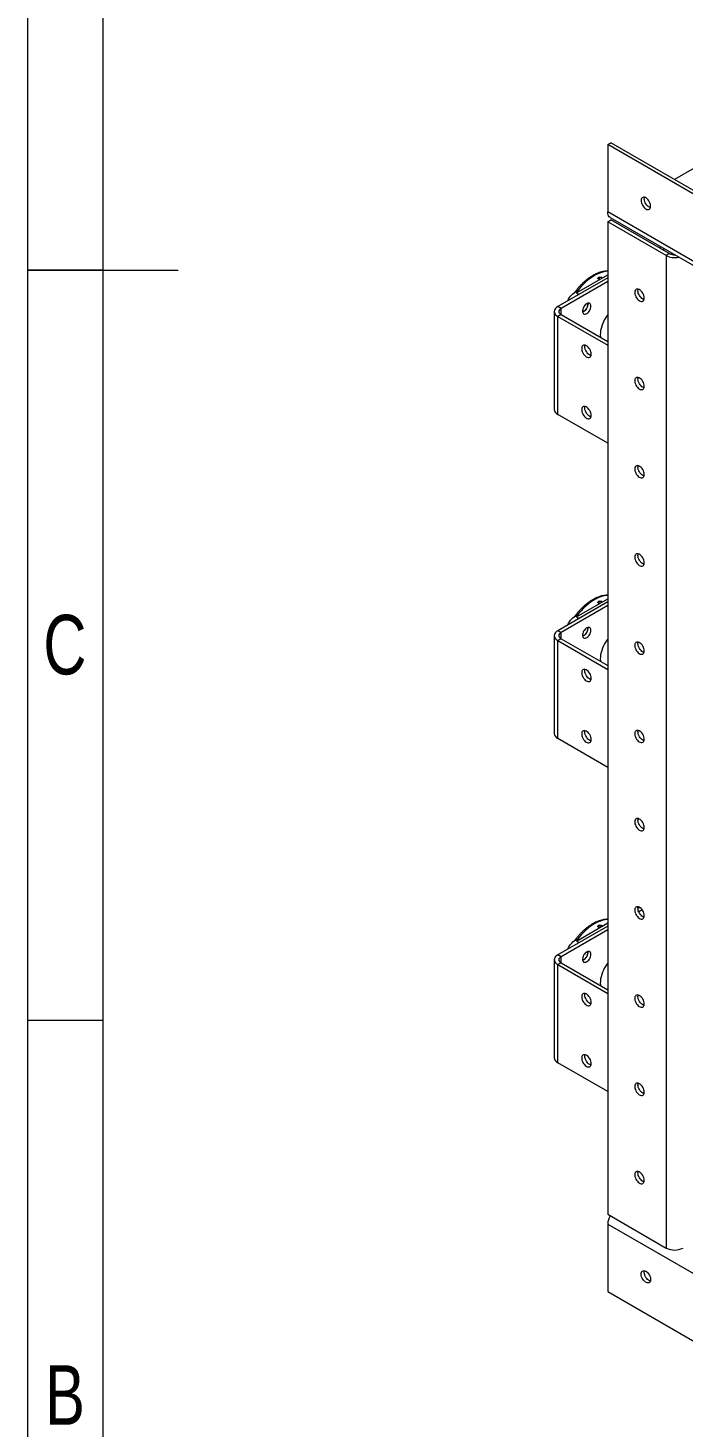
# Model space of a CAD drawing. Header units: millimetres. Extents: x 953 to 17674, y 376 to 6295.
# Drawn here: x 953 to 1826, y 1883 to 3747 of the extents above; entities that cross this region are included whole.
import ezdxf

# ---------------------------------------------------------------- set-up
doc = ezdxf.new("R2010")
doc.units = ezdxf.units.MM
doc.styles.add('SLDTEXTSTYLE0', font='TXT', dxfattribs={"width": 0.75})

msp = doc.modelspace()

# ---------------------------------------------------------------- linework, layer by layer
at = {"linetype": 'Continuous', "lineweight": 20}
for p, q in [((952.90534, 554.87005), (952.90534, 6294.86983)), ((1052.90534, 654.87005), (1052.90534, 6194.86983)), ((1725.58751, 3592.12037), (1729.83014, 3594.56959)), ((3049.29137, 2827.9624), (1725.58751, 3592.12037)), ((1725.58751, 3592.12037), (1725.58751, 3502.30087)), ((3053.534, 2830.41162), (1729.83014, 3594.56959)), ((1883.97943, 3585.57318), (1814.69678, 3545.57716)), ((3049.29137, 2738.1429), (1725.58751, 3502.30087)), ((1725.58751, 3489.23629), (1729.83014, 3491.68551)), ((1725.58751, 3489.23629), (1725.58751, 2166.4402)), ((1803.36925, 3444.33385), (1725.58751, 3489.23629)), ((1728.9019, 3494.97537), (3052.60576, 2730.8174)), ((1807.61188, 3446.78306), (1729.83014, 3491.68551)), ((1796.93891, 3455.69845), (1794.55359, 3454.32143)), ((1801.18155, 3453.24923), (1798.79623, 3451.87221)), ((1807.61188, 3446.78306), (1803.36925, 3444.33385)), ((1803.36925, 3444.33385), (1803.36925, 2121.53776)), ((1810.44033, 3447.90421), (1810.44033, 3445.63748)), ((952.90534, 3424.86994), (1152.90533, 3424.86994)), ((1052.90534, 3424.86994), (952.90534, 3424.86994)), ((1725.58752, 3414.50817), (1659.1195, 3376.137)), ((1683.79753, 3394.54589), (1725.58752, 3418.67074)), ((1725.58753, 3409.60973), (1663.36214, 3373.68778)), ((1681.82469, 3395.54156), (1681.31244, 3395.0389)), ((1683.79753, 3394.54589), (1687.4028, 3392.46461)), ((1663.36214, 3373.68778), (1659.1195, 3376.137)), ((1654.43319, 3369.60572), (1654.43319, 3238.95923)), ((1663.3621, 3365.52367), (1659.11947, 3363.07446)), ((1659.11947, 3363.07446), (1725.58751, 3324.70328)), ((1659.11947, 3232.42796), (1659.11947, 3363.07446)), ((1663.3621, 3365.52367), (1725.5875, 3329.60172)), ((1663.36214, 3365.52374), (1663.36214, 3373.68778)), ((1725.58751, 3324.70328), (1725.58751, 3194.05678)), ((1725.58751, 3194.05678), (1659.11947, 3232.42796)), ((1683.79753, 2962.59578), (1725.58752, 2986.72063)), ((1725.58752, 2982.55816), (1659.1195, 2944.18699)), ((1725.58753, 2977.65972), (1663.36214, 2941.73776)), ((1681.82469, 2963.59145), (1681.31244, 2963.08889)), ((1683.79753, 2962.59578), (1687.4028, 2960.5145)), ((1654.43319, 2937.65571), (1654.43319, 2807.00917)), ((1663.3621, 2933.57366), (1659.11947, 2931.12445)), ((1659.11947, 2931.12445), (1725.58751, 2892.75327)), ((1659.11947, 2800.4779), (1659.11947, 2931.12445)), ((1663.36214, 2941.73776), (1659.1195, 2944.18699)), ((1663.3621, 2933.57366), (1725.5875, 2897.65171)), ((1663.36214, 2933.57363), (1663.36214, 2941.73776)), ((1725.58751, 2892.75327), (1725.58751, 2762.10672)), ((1725.58751, 2762.10672), (1659.11947, 2800.4779)), ((1768.37673, 2575.30974), (1765.9029, 2573.88162)), ((1683.79753, 2530.64577), (1725.58752, 2554.77062)), ((1771.55402, 2572.2455), (1766.96754, 2569.59778)), ((1725.58752, 2550.60805), (1659.1195, 2512.23688)), ((1725.58753, 2545.70961), (1663.36214, 2509.78766)), ((1681.82469, 2531.64139), (1681.31244, 2531.13878)), ((1683.79753, 2530.64577), (1687.4028, 2528.56449)), ((1654.43319, 2505.7056), (1654.43319, 2375.05908)), ((1663.3621, 2501.62356), (1659.11947, 2499.17434)), ((1659.11947, 2499.17434), (1725.58751, 2460.80316)), ((1659.11947, 2368.52782), (1659.11947, 2499.17434)), ((1663.36214, 2509.78766), (1659.1195, 2512.23688)), ((1663.3621, 2501.62356), (1725.5875, 2465.7016)), ((1663.36214, 2501.62357), (1663.36214, 2509.78766)), ((1725.58751, 2460.80316), (1725.58751, 2330.15664)), ((1052.90534, 2424.86998), (952.90534, 2424.86998)), ((1725.58751, 2330.15664), (1659.11947, 2368.52782)), ((1725.58751, 2166.4402), (1803.36925, 2121.53776)), ((1725.58751, 2153.37555), (3049.29137, 1389.21757)), ((1725.58751, 2153.37555), (1725.58751, 2063.55606)), ((1725.58751, 2063.55606), (3049.29137, 1299.39809))]:
    msp.add_line(p, q, dxfattribs=at)
at = {"linetype": 'Continuous', "lineweight": 20, "flags": 128}
for points in [[(1776.4992, 3506.38836), (1777.78026, 3505.79931), (1779.00886, 3505.53518), (1780.13473, 3505.60681), (1781.11175, 3506.01141), (1781.89994, 3506.73216), (1782.46702, 3507.7398), (1782.78977, 3508.99293), (1782.85499, 3510.44039), (1782.66, 3512.02267), (1782.21279, 3513.67523), (1781.53166, 3515.33034), (1780.64451, 3516.92022), (1779.58764, 3518.37982), (1778.40433, 3519.6493), (1777.14303, 3520.67676), (1775.85537, 3521.42011), (1774.59406, 3521.84892), (1773.41075, 3521.94566), (1772.35389, 3521.7063), (1771.46673, 3521.1407), (1770.78561, 3520.272), (1770.33839, 3519.13579), (1770.1434, 3517.77863), (1770.20862, 3516.25587), (1770.53138, 3514.63009), (1771.09846, 3512.96772), (1771.88665, 3511.33695), (1772.86367, 3509.8043), (1773.98953, 3508.43278), (1775.21814, 3507.27838), (1776.4992, 3506.38836)], [(1782.5889, 3508.08764), (1781.38565, 3508.50367), (1780.09799, 3509.24702), (1778.83669, 3510.27447), (1777.65338, 3511.54396), (1776.59652, 3513.00355), (1775.70936, 3514.59334), (1775.02823, 3516.24845), (1774.58102, 3517.90101), (1774.38603, 3519.48339), (1774.45125, 3520.93075), (1774.65211, 3521.83608)], [(1728.9019, 3494.97537), (1728.90122, 3494.97576), (1727.74825, 3495.86905), (1726.82064, 3497.08157), (1726.14124, 3498.58339), (1725.72681, 3500.33755), (1725.58751, 3502.30087)], [(1725.58752, 3423.25737), (1725.42665, 3423.24821), (1722.3627, 3422.90545), (1719.21321, 3422.23823), (1715.99669, 3421.25051), (1712.73198, 3419.94821), (1709.43824, 3418.3388), (1706.13481, 3416.43177), (1702.84104, 3414.2383), (1699.57634, 3411.77125), (1696.35978, 3409.04522), (1693.21032, 3406.07613), (1690.14637, 3402.88133), (1687.18597, 3399.4797), (1685.01516, 3396.76721)], [(1717.27113, 3414.66998), (1716.47915, 3414.87403), (1715.54305, 3414.89432), (1714.60535, 3414.72755), (1713.80881, 3414.39926), (1713.27469, 3413.95938), (1713.08429, 3413.4749), (1713.26663, 3413.01948), (1713.4096, 3412.88445)], [(1717.87166, 3414.21647), (1717.79844, 3414.31304), (1717.27113, 3414.66998)], [(1672.51645, 3383.87088), (1672.52087, 3383.88152), (1673.52498, 3386.03233), (1674.72068, 3388.10335), (1676.08118, 3390.04826), (1677.57617, 3391.82366), (1679.17223, 3393.39001), (1680.8337, 3394.71214), (1682.5235, 3395.76064), (1684.20381, 3396.51204), (1685.83712, 3396.94955), (1687.38699, 3397.06341), (1688.05987, 3397.00652)], [(1774.37788, 3387.58152), (1774.24761, 3389.13608), (1773.86213, 3390.77733), (1773.23723, 3392.43814), (1772.39848, 3394.0506), (1771.38022, 3395.54855), (1770.22415, 3396.87083), (1768.9776, 3397.96317), (1767.69159, 3398.78091), (1766.41877, 3399.29044), (1765.21126, 3399.47114), (1764.1185, 3399.31548), (1763.18521, 3398.82976), (1762.44961, 3398.03397), (1761.94181, 3396.96067), (1761.68261, 3395.65382), (1761.68261, 3394.16686), (1761.94181, 3392.56074), (1762.44961, 3390.90115), (1763.18521, 3389.25605), (1764.1185, 3387.69278), (1765.21126, 3386.27544), (1766.41877, 3385.06198), (1767.69159, 3384.10195), (1768.9776, 3383.4349), (1770.22415, 3383.08799), (1771.38022, 3383.0754), (1772.39848, 3383.3978), (1773.23723, 3384.04186), (1773.86213, 3384.98117), (1774.24761, 3386.17736), (1774.37788, 3387.58152)], [(1765.89258, 3397.3784), (1766.02285, 3398.78256), (1766.16683, 3399.35415)], [(1774.10362, 3385.60571), (1773.85169, 3385.66948), (1772.57888, 3386.17901), (1771.29286, 3386.99675), (1770.04631, 3388.08909), (1768.89024, 3389.41127), (1767.87199, 3390.90932), (1767.03324, 3392.52177), (1766.40833, 3394.18259), (1766.02285, 3395.82384), (1765.89258, 3397.3784)], [(1659.1195, 3376.137), (1657.48892, 3375.03486), (1656.17711, 3373.79907), (1655.21627, 3372.45998), (1654.63017, 3371.05064), (1654.43319, 3369.60572), (1654.63019, 3368.16081), (1655.21629, 3366.75146), (1656.17707, 3365.41239), (1657.48892, 3364.17658), (1659.11947, 3363.07446)], [(1703.31364, 3376.74603), (1703.18138, 3378.07399), (1702.79081, 3379.18713), (1702.16017, 3380.03338), (1701.31896, 3380.57323), (1700.30651, 3380.78148), (1699.17018, 3380.64831), (1697.96306, 3380.18), (1696.74164, 3379.39838), (1695.56296, 3378.34008), (1694.48223, 3377.05457), (1693.54995, 3375.60187), (1692.80968, 3374.05006), (1692.29608, 3372.47151), (1692.03312, 3370.94022), (1692.03312, 3369.52773), (1692.29608, 3368.29994), (1692.80968, 3367.31447), (1693.54995, 3366.61736), (1694.48223, 3366.24106), (1695.56296, 3366.20333), (1696.74164, 3366.5058), (1697.96306, 3367.1345), (1699.17018, 3368.05991), (1700.30651, 3369.2387), (1701.31896, 3370.61581), (1702.16017, 3372.127), (1702.79081, 3373.70138), (1703.18138, 3375.26546), (1703.31364, 3376.74603)], [(1698.92648, 3380.57901), (1699.03788, 3379.88242), (1699.03788, 3378.46993), (1698.77488, 3376.93852), (1698.26128, 3375.36006), (1697.52101, 3373.80825), (1696.58872, 3372.35555), (1695.50799, 3371.07004), (1694.32936, 3370.01166), (1693.1079, 3369.23012), (1692.14451, 3368.83107)], [(1699.071, 3379.19525), (1698.93875, 3380.52321), (1698.92648, 3380.57901)], [(1663.36214, 3373.68778), (1662.1185, 3372.81297), (1661.1944, 3371.81491), (1660.62532, 3370.73195), (1660.4332, 3369.60573), (1660.62533, 3368.47949), (1661.19438, 3367.39653), (1662.11849, 3366.39848), (1663.3621, 3365.52367)], [(1725.58753, 3365.00801), (1724.99663, 3364.22059), (1723.16809, 3361.55987), (1721.50055, 3358.77318), (1720.01353, 3355.8932), (1718.72455, 3352.9537), (1717.64863, 3349.98914), (1716.79848, 3347.03432), (1716.18398, 3344.12393), (1715.81237, 3341.29195), (1715.68804, 3338.57167), (1715.81237, 3335.99495), (1715.90657, 3335.1904)], [(1703.6672, 3312.8614), (1703.53693, 3314.41587), (1703.15145, 3316.05722), (1702.52655, 3317.71803), (1701.6878, 3319.33049), (1700.66955, 3320.82844), (1699.51348, 3322.15072), (1698.26692, 3323.24305), (1696.98091, 3324.06079), (1695.7081, 3324.57033), (1694.50059, 3324.75102), (1693.40782, 3324.59536), (1692.47453, 3324.10964), (1691.73893, 3323.31386), (1691.23114, 3322.24055), (1690.97193, 3320.9337), (1690.97193, 3319.44675), (1691.23114, 3317.84063), (1691.73893, 3316.18103), (1692.47453, 3314.53594), (1693.40782, 3312.97267), (1694.50059, 3311.55533), (1695.7081, 3310.34186), (1696.98091, 3309.38184), (1698.26692, 3308.71478), (1699.51348, 3308.36787), (1700.66955, 3308.35529), (1701.6878, 3308.67768), (1702.52655, 3309.32174), (1703.15145, 3310.26106), (1703.53693, 3311.45724), (1703.6672, 3312.8614)], [(1695.18191, 3322.65829), (1695.31218, 3324.06235), (1695.45615, 3324.63404)], [(1703.39295, 3310.8856), (1703.14101, 3310.94937), (1701.8682, 3311.4589), (1700.58219, 3312.27664), (1699.33563, 3313.36897), (1698.17956, 3314.69116), (1697.16131, 3316.1892), (1696.32256, 3317.80166), (1695.69766, 3319.46247), (1695.31218, 3321.10373), (1695.18191, 3322.65829)], [(1774.37788, 3269.9996), (1774.24761, 3271.55417), (1773.86213, 3273.19542), (1773.23723, 3274.85633), (1772.39848, 3276.46869), (1771.38022, 3277.96673), (1770.22415, 3279.28892), (1768.9776, 3280.38125), (1767.69159, 3281.19899), (1766.41877, 3281.70862), (1765.21126, 3281.88922), (1764.1185, 3281.73356), (1763.18521, 3281.24784), (1762.44961, 3280.45215), (1761.94181, 3279.37885), (1761.68261, 3278.0719), (1761.68261, 3276.58495), (1761.94181, 3274.97882), (1762.44961, 3273.31923), (1763.18521, 3271.67414), (1764.1185, 3270.11096), (1765.21126, 3268.69352), (1766.41877, 3267.48006), (1767.69159, 3266.52013), (1768.9776, 3265.85308), (1770.22415, 3265.50617), (1771.38022, 3265.49358), (1772.39848, 3265.81588), (1773.23723, 3266.45994), (1773.86213, 3267.39935), (1774.24761, 3268.59554), (1774.37788, 3269.9996)], [(1765.89258, 3279.79649), (1766.02285, 3281.20065), (1766.16683, 3281.77233)], [(1774.10362, 3268.02389), (1773.85169, 3268.08756), (1772.57888, 3268.5972), (1771.29286, 3269.41493), (1770.04631, 3270.50727), (1768.89024, 3271.82946), (1767.87199, 3273.3274), (1767.03324, 3274.93986), (1766.40833, 3276.60077), (1766.02285, 3278.24202), (1765.89258, 3279.79649)], [(1703.6672, 3231.2073), (1703.53693, 3232.76187), (1703.15145, 3234.40312), (1702.52655, 3236.06393), (1701.6878, 3237.67639), (1700.66955, 3239.17444), (1699.51348, 3240.49662), (1698.26692, 3241.58896), (1696.98091, 3242.40669), (1695.7081, 3242.91633), (1694.50059, 3243.09693), (1693.40782, 3242.94127), (1692.47453, 3242.45555), (1691.73893, 3241.65976), (1691.23114, 3240.58646), (1690.97193, 3239.2796), (1690.97193, 3237.79265), (1691.23114, 3236.18653), (1691.73893, 3234.52693), (1692.47453, 3232.88184), (1693.40782, 3231.31867), (1694.50059, 3229.90123), (1695.7081, 3228.68776), (1696.98091, 3227.72784), (1698.26692, 3227.06068), (1699.51348, 3226.71377), (1700.66955, 3226.70129), (1701.6878, 3227.02359), (1702.52655, 3227.66765), (1703.15145, 3228.60696), (1703.53693, 3229.80324), (1703.6672, 3231.2073)], [(1695.18191, 3241.00419), (1695.31218, 3242.40835), (1695.45615, 3242.97994)], [(1703.39295, 3229.23159), (1703.14101, 3229.29527), (1701.8682, 3229.8049), (1700.58219, 3230.62254), (1699.33563, 3231.71488), (1698.17956, 3233.03716), (1697.16131, 3234.53511), (1696.32256, 3236.14756), (1695.69766, 3237.80838), (1695.31218, 3239.44973), (1695.18191, 3241.00419)], [(1774.37788, 3152.41778), (1774.24761, 3153.97225), (1773.86213, 3155.6136), (1773.23723, 3157.27441), (1772.39848, 3158.88687), (1771.38022, 3160.38481), (1770.22415, 3161.7071), (1768.9776, 3162.79943), (1767.69159, 3163.61707), (1766.41877, 3164.12671), (1765.21126, 3164.3074), (1764.1185, 3164.15165), (1763.18521, 3163.66602), (1762.44961, 3162.87024), (1761.94181, 3161.79693), (1761.68261, 3160.49008), (1761.68261, 3159.00313), (1761.94181, 3157.397), (1762.44961, 3155.73741), (1763.18521, 3154.09232), (1764.1185, 3152.52905), (1765.21126, 3151.11171), (1766.41877, 3149.89824), (1767.69159, 3148.93822), (1768.9776, 3148.27116), (1770.22415, 3147.92425), (1771.38022, 3147.91167), (1772.39848, 3148.23406), (1773.23723, 3148.87812), (1773.86213, 3149.81744), (1774.24761, 3151.01362), (1774.37788, 3152.41778)], [(1765.89258, 3162.21467), (1766.02285, 3163.61873), (1766.16683, 3164.19042)], [(1774.10362, 3150.44197), (1773.85169, 3150.50574), (1772.57888, 3151.01528), (1771.29286, 3151.83302), (1770.04631, 3152.92535), (1768.89024, 3154.24754), (1767.87199, 3155.74558), (1767.03324, 3157.35804), (1766.40833, 3159.01885), (1766.02285, 3160.66011), (1765.89258, 3162.21467)], [(1774.37788, 3034.83587), (1774.24761, 3036.39043), (1773.86213, 3038.03168), (1773.23723, 3039.69259), (1772.39848, 3041.30495), (1771.38022, 3042.803), (1770.22415, 3044.12518), (1768.9776, 3045.21752), (1767.69159, 3046.03526), (1766.41877, 3046.54489), (1765.21126, 3046.72549), (1764.1185, 3046.56983), (1763.18521, 3046.08411), (1762.44961, 3045.28832), (1761.94181, 3044.21502), (1761.68261, 3042.90817), (1761.68261, 3041.42121), (1761.94181, 3039.81509), (1762.44961, 3038.1555), (1763.18521, 3036.5104), (1764.1185, 3034.94723), (1765.21126, 3033.52979), (1766.41877, 3032.31633), (1767.69159, 3031.3564), (1768.9776, 3030.68925), (1770.22415, 3030.34234), (1771.38022, 3030.32985), (1772.39848, 3030.65215), (1773.23723, 3031.29621), (1773.86213, 3032.23552), (1774.24761, 3033.4318), (1774.37788, 3034.83587)], [(1765.89258, 3044.63275), (1766.02285, 3046.03691), (1766.16683, 3046.6085)], [(1774.10362, 3032.86015), (1773.85169, 3032.92383), (1772.57888, 3033.43346), (1771.29286, 3034.2511), (1770.04631, 3035.34344), (1768.89024, 3036.66572), (1767.87199, 3038.16367), (1767.03324, 3039.77612), (1766.40833, 3041.43694), (1766.02285, 3043.07829), (1765.89258, 3044.63275)], [(1725.58752, 2991.30726), (1725.42665, 2991.2981), (1722.3627, 2990.95534), (1719.21321, 2990.28812), (1715.99669, 2989.3005), (1712.73198, 2987.9981), (1709.43824, 2986.38869), (1706.13481, 2984.48166), (1702.84104, 2982.28819), (1699.57634, 2979.82124), (1696.35978, 2977.09511), (1693.21032, 2974.12603), (1690.14637, 2970.93123), (1687.18597, 2967.5296), (1685.01516, 2964.8171)], [(1672.51645, 2951.92087), (1672.52087, 2951.93151), (1673.52498, 2954.08222), (1674.72068, 2956.15324), (1676.08118, 2958.09815), (1677.57617, 2959.87365), (1679.17223, 2961.4399), (1680.8337, 2962.76203), (1682.5235, 2963.81063), (1684.20381, 2964.56203), (1685.83712, 2964.99954), (1687.38699, 2965.1134), (1688.05987, 2965.05642)], [(1717.27113, 2982.71988), (1716.47915, 2982.92402), (1715.54305, 2982.94421), (1714.60535, 2982.77754), (1713.80881, 2982.44925), (1713.27469, 2982.00937), (1713.08429, 2981.52479), (1713.26663, 2981.06947), (1713.4096, 2980.93444)], [(1717.87166, 2982.26636), (1717.79844, 2982.36293), (1717.27113, 2982.71988)], [(1703.31364, 2944.79602), (1703.18138, 2946.12388), (1702.79081, 2947.23702), (1702.16017, 2948.08327), (1701.31896, 2948.62312), (1700.30651, 2948.83138), (1699.17018, 2948.6982), (1697.96306, 2948.22989), (1696.74164, 2947.44828), (1695.56296, 2946.38997), (1694.48223, 2945.10446), (1693.54995, 2943.65176), (1692.80968, 2942.09995), (1692.29608, 2940.5215), (1692.03312, 2938.99011), (1692.03312, 2937.57762), (1692.29608, 2936.34993), (1692.80968, 2935.36437), (1693.54995, 2934.66725), (1694.48223, 2934.29095), (1695.56296, 2934.25322), (1696.74164, 2934.55579), (1697.96306, 2935.18439), (1699.17018, 2936.1098), (1700.30651, 2937.2886), (1701.31896, 2938.6658), (1702.16017, 2940.17689), (1702.79081, 2941.75127), (1703.18138, 2943.31535), (1703.31364, 2944.79602)], [(1698.92648, 2948.629), (1699.03788, 2947.93231), (1699.03788, 2946.51982), (1698.77488, 2944.98851), (1698.26128, 2943.40995), (1697.52101, 2941.85814), (1696.58872, 2940.40544), (1695.50799, 2939.11994), (1694.32936, 2938.06165), (1693.1079, 2937.28001), (1692.14451, 2936.88096)], [(1699.071, 2947.24524), (1698.93875, 2948.57311), (1698.92648, 2948.629)], [(1659.1195, 2944.18699), (1657.48892, 2943.08485), (1656.17711, 2941.84906), (1655.21627, 2940.50997), (1654.63017, 2939.10063), (1654.43319, 2937.65571), (1654.63019, 2936.2108), (1655.21629, 2934.80145), (1656.17707, 2933.46238), (1657.48892, 2932.22657), (1659.11947, 2931.12445)], [(1663.36214, 2941.73776), (1662.1185, 2940.86295), (1661.1944, 2939.8649), (1660.62532, 2938.78194), (1660.4332, 2937.65572), (1660.62533, 2936.52948), (1661.19438, 2935.44652), (1662.11849, 2934.44847), (1663.3621, 2933.57366)], [(1725.58753, 2933.0579), (1724.99663, 2932.27058), (1723.16809, 2929.60977), (1721.50055, 2926.82308), (1720.01353, 2923.94309), (1718.72455, 2921.00359), (1717.64863, 2918.03908), (1716.79848, 2915.08431), (1716.18398, 2912.17382), (1715.81237, 2909.34185), (1715.68804, 2906.62157), (1715.81237, 2904.04484), (1715.90657, 2903.24035)], [(1774.37788, 2917.25405), (1774.24761, 2918.80851), (1773.86213, 2920.44986), (1773.23723, 2922.11068), (1772.39848, 2923.72313), (1771.38022, 2925.22108), (1770.22415, 2926.54336), (1768.9776, 2927.6357), (1767.69159, 2928.45334), (1766.41877, 2928.96297), (1765.21126, 2929.14367), (1764.1185, 2928.98791), (1763.18521, 2928.50229), (1762.44961, 2927.7065), (1761.94181, 2926.6332), (1761.68261, 2925.32635), (1761.68261, 2923.83939), (1761.94181, 2922.23327), (1762.44961, 2920.57368), (1763.18521, 2918.92858), (1764.1185, 2917.36531), (1765.21126, 2915.94797), (1766.41877, 2914.73441), (1767.69159, 2913.77448), (1768.9776, 2913.10743), (1770.22415, 2912.76052), (1771.38022, 2912.74793), (1772.39848, 2913.07033), (1773.23723, 2913.71429), (1773.86213, 2914.6537), (1774.24761, 2915.84989), (1774.37788, 2917.25405)], [(1765.89258, 2927.05094), (1766.02285, 2928.455), (1766.16683, 2929.02668)], [(1774.10362, 2915.27824), (1773.85169, 2915.34191), (1772.57888, 2915.85155), (1771.29286, 2916.66928), (1770.04631, 2917.76162), (1768.89024, 2919.08381), (1767.87199, 2920.58185), (1767.03324, 2922.19421), (1766.40833, 2923.85512), (1766.02285, 2925.49637), (1765.89258, 2927.05094)], [(1703.6672, 2880.91129), (1703.53693, 2882.46586), (1703.15145, 2884.10711), (1702.52655, 2885.76802), (1701.6878, 2887.38038), (1700.66955, 2888.87843), (1699.51348, 2890.20061), (1698.26692, 2891.29295), (1696.98091, 2892.11068), (1695.7081, 2892.62032), (1694.50059, 2892.80091), (1693.40782, 2892.64526), (1692.47453, 2892.15954), (1691.73893, 2891.36375), (1691.23114, 2890.29045), (1690.97193, 2888.98359), (1690.97193, 2887.49664), (1691.23114, 2885.89052), (1691.73893, 2884.23092), (1692.47453, 2882.58583), (1693.40782, 2881.02266), (1694.50059, 2879.60522), (1695.7081, 2878.39175), (1696.98091, 2877.43183), (1698.26692, 2876.76467), (1699.51348, 2876.41776), (1700.66955, 2876.40528), (1701.6878, 2876.72757), (1702.52655, 2877.37164), (1703.15145, 2878.31095), (1703.53693, 2879.50723), (1703.6672, 2880.91129)], [(1695.18191, 2890.70818), (1695.31218, 2892.11234), (1695.45615, 2892.68393)], [(1703.39295, 2878.93558), (1703.14101, 2878.99926), (1701.8682, 2879.50889), (1700.58219, 2880.32653), (1699.33563, 2881.41887), (1698.17956, 2882.74115), (1697.16131, 2884.2391), (1696.32256, 2885.85155), (1695.69766, 2887.51237), (1695.31218, 2889.15372), (1695.18191, 2890.70818)], [(1703.6672, 2799.25725), (1703.53693, 2800.81176), (1703.15145, 2802.45306), (1702.52655, 2804.11392), (1701.6878, 2805.72633), (1700.66955, 2807.22433), (1699.51348, 2808.54656), (1698.26692, 2809.6389), (1696.98091, 2810.45659), (1695.7081, 2810.96622), (1694.50059, 2811.14687), (1693.40782, 2810.99116), (1692.47453, 2810.50549), (1691.73893, 2809.7097), (1691.23114, 2808.6364), (1690.97193, 2807.32955), (1690.97193, 2805.84259), (1691.23114, 2804.23647), (1691.73893, 2802.57687), (1692.47453, 2800.93178), (1693.40782, 2799.36856), (1694.50059, 2797.95117), (1695.7081, 2796.73766), (1696.98091, 2795.77773), (1698.26692, 2795.11063), (1699.51348, 2794.76371), (1700.66955, 2794.75118), (1701.6878, 2795.07353), (1702.52655, 2795.71754), (1703.15145, 2796.6569), (1703.53693, 2797.85314), (1703.6672, 2799.25725)], [(1695.18191, 2809.05414), (1695.31218, 2810.45824), (1695.45615, 2811.02988)], [(1703.39295, 2797.28149), (1703.14101, 2797.34516), (1701.8682, 2797.85479), (1700.58219, 2798.67248), (1699.33563, 2799.76482), (1698.17956, 2801.08705), (1697.16131, 2802.58505), (1696.32256, 2804.19746), (1695.69766, 2805.85832), (1695.31218, 2807.49962), (1695.18191, 2809.05414)], [(1774.37788, 2799.67213), (1774.24761, 2801.2267), (1773.86213, 2802.86795), (1773.23723, 2804.52881), (1772.39848, 2806.14122), (1771.38022, 2807.63921), (1770.22415, 2808.96145), (1768.9776, 2810.05378), (1767.69159, 2810.87152), (1766.41877, 2811.38111), (1765.21126, 2811.56175), (1764.1185, 2811.40609), (1763.18521, 2810.92037), (1762.44961, 2810.12464), (1761.94181, 2809.05133), (1761.68261, 2807.74443), (1761.68261, 2806.25753), (1761.94181, 2804.65135), (1762.44961, 2802.99176), (1763.18521, 2801.34667), (1764.1185, 2799.78345), (1765.21126, 2798.3661), (1766.41877, 2797.15259), (1767.69159, 2796.19262), (1768.9776, 2795.52556), (1770.22415, 2795.17865), (1771.38022, 2795.16606), (1772.39848, 2795.48841), (1773.23723, 2796.13247), (1773.86213, 2797.07183), (1774.24761, 2798.26802), (1774.37788, 2799.67213)], [(1765.89258, 2809.46902), (1766.02285, 2810.87318), (1766.16683, 2811.44482)], [(1774.10362, 2797.69637), (1773.85169, 2797.76009), (1772.57888, 2798.26968), (1771.29286, 2799.08742), (1770.04631, 2800.17975), (1768.89024, 2801.50194), (1767.87199, 2802.99993), (1767.03324, 2804.61239), (1766.40833, 2806.27325), (1766.02285, 2807.9145), (1765.89258, 2809.46902)], [(1774.37788, 2682.09026), (1774.24761, 2683.64478), (1773.86213, 2685.28608), (1773.23723, 2686.94694), (1772.39848, 2688.55935), (1771.38022, 2690.05735), (1770.22415, 2691.37958), (1768.9776, 2692.47192), (1767.69159, 2693.28961), (1766.41877, 2693.79924), (1765.21126, 2693.97989), (1764.1185, 2693.82418), (1763.18521, 2693.3385), (1762.44961, 2692.54272), (1761.94181, 2691.46946), (1761.68261, 2690.16256), (1761.68261, 2688.67561), (1761.94181, 2687.06949), (1762.44961, 2685.40989), (1763.18521, 2683.7648), (1764.1185, 2682.20158), (1765.21126, 2680.78419), (1766.41877, 2679.57072), (1767.69159, 2678.61075), (1768.9776, 2677.94369), (1770.22415, 2677.59678), (1771.38022, 2677.5842), (1772.39848, 2677.90654), (1773.23723, 2678.5506), (1773.86213, 2679.48997), (1774.24761, 2680.68615), (1774.37788, 2682.09026)], [(1765.89258, 2691.88715), (1766.02285, 2693.29126), (1766.16683, 2693.86295)], [(1774.10362, 2680.1145), (1773.85169, 2680.17823), (1772.57888, 2680.68781), (1771.29286, 2681.50555), (1770.04631, 2682.59788), (1768.89024, 2683.92007), (1767.87199, 2685.41806), (1767.03324, 2687.03052), (1766.40833, 2688.69139), (1766.02285, 2690.33264), (1765.89258, 2691.88715)], [(1774.37788, 2564.5084), (1774.24761, 2566.06291), (1773.86213, 2567.70421), (1773.23723, 2569.36507), (1772.39848, 2570.97748), (1771.38022, 2572.47548), (1770.22415, 2573.79771), (1768.9776, 2574.89005), (1767.69159, 2575.70774), (1766.41877, 2576.21737), (1765.21126, 2576.39802), (1764.1185, 2576.24231), (1763.18521, 2575.75664), (1762.44961, 2574.96085), (1761.94181, 2573.8876), (1761.68261, 2572.5807), (1761.68261, 2571.09374), (1761.94181, 2569.48762), (1762.44961, 2567.82803), (1763.18521, 2566.18293), (1764.1185, 2564.61971), (1765.21126, 2563.20232), (1766.41877, 2561.98881), (1767.69159, 2561.02888), (1768.9776, 2560.36183), (1770.22415, 2560.01487), (1771.38022, 2560.00233), (1772.39848, 2560.32468), (1773.23723, 2560.96874), (1773.86213, 2561.9081), (1774.24761, 2563.10429), (1774.37788, 2564.5084)], [(1765.89258, 2574.30529), (1766.02285, 2575.7094), (1766.16683, 2576.28108)], [(1774.10362, 2562.53264), (1773.85169, 2562.59631), (1772.57888, 2563.10594), (1771.29286, 2563.92368), (1770.04631, 2565.01597), (1768.89024, 2566.3382), (1767.87199, 2567.8362), (1767.03324, 2569.44866), (1766.40833, 2571.10952), (1766.02285, 2572.75077), (1765.89258, 2574.30529)], [(1725.58752, 2559.3572), (1725.42665, 2559.34804), (1722.3627, 2559.00528), (1719.21321, 2558.33806), (1715.99669, 2557.35039), (1712.73198, 2556.04804), (1709.43824, 2554.43863), (1706.13481, 2552.5316), (1702.84104, 2550.33813), (1699.57634, 2547.87113), (1696.35978, 2545.14505), (1693.21032, 2542.17597), (1690.14637, 2538.98117), (1687.18597, 2535.57954), (1685.01516, 2532.86704)], [(1717.27113, 2550.76982), (1716.47915, 2550.97391), (1715.54305, 2550.99415), (1714.60535, 2550.82744), (1713.80881, 2550.49914), (1713.27469, 2550.05926), (1713.08429, 2549.57473), (1713.26663, 2549.11937), (1713.4096, 2548.98433)], [(1717.87166, 2550.31635), (1717.79844, 2550.41287), (1717.27113, 2550.76982)], [(1672.51645, 2519.97076), (1672.52087, 2519.9814), (1673.52498, 2522.13216), (1674.72068, 2524.20318), (1676.08118, 2526.14809), (1677.57617, 2527.92354), (1679.17223, 2529.48985), (1680.8337, 2530.81202), (1682.5235, 2531.86052), (1684.20381, 2532.61192), (1685.83712, 2533.04943), (1687.38699, 2533.16329), (1688.05987, 2533.10636)], [(1659.1195, 2512.23688), (1657.48892, 2511.13474), (1656.17711, 2509.89895), (1655.21627, 2508.55986), (1654.63017, 2507.15052), (1654.43319, 2505.7056), (1654.63019, 2504.26069), (1655.21629, 2502.85134), (1656.17707, 2501.51227), (1657.48892, 2500.27647), (1659.11947, 2499.17434)], [(1663.36214, 2509.78766), (1662.1185, 2508.91285), (1661.1944, 2507.91479), (1660.62532, 2506.83183), (1660.4332, 2505.70561), (1660.62533, 2504.57937), (1661.19438, 2503.49641), (1662.11849, 2502.49836), (1663.3621, 2501.62356)], [(1703.31364, 2512.84591), (1703.18138, 2514.17382), (1702.79081, 2515.28696), (1702.16017, 2516.13321), (1701.31896, 2516.67311), (1700.30651, 2516.88132), (1699.17018, 2516.74819), (1697.96306, 2516.27983), (1696.74164, 2515.49826), (1695.56296, 2514.43991), (1694.48223, 2513.1544), (1693.54995, 2511.70175), (1692.80968, 2510.14989), (1692.29608, 2508.57139), (1692.03312, 2507.0401), (1692.03312, 2505.62756), (1692.29608, 2504.39982), (1692.80968, 2503.41436), (1693.54995, 2502.71719), (1694.48223, 2502.34094), (1695.56296, 2502.30316), (1696.74164, 2502.60568), (1697.96306, 2503.23433), (1699.17018, 2504.15974), (1700.30651, 2505.33854), (1701.31896, 2506.71569), (1702.16017, 2508.22683), (1702.79081, 2509.80126), (1703.18138, 2511.36529), (1703.31364, 2512.84591)], [(1698.92648, 2516.6789), (1699.03788, 2515.9823), (1699.03788, 2514.56976), (1698.77488, 2513.0384), (1698.26128, 2511.45994), (1697.52101, 2509.90808), (1696.58872, 2508.45543), (1695.50799, 2507.16988), (1694.32936, 2506.11155), (1693.1079, 2505.32995), (1692.14451, 2504.9309)], [(1699.071, 2515.29513), (1698.93875, 2516.62305), (1698.92648, 2516.6789)], [(1725.58753, 2501.10782), (1724.99663, 2500.32047), (1723.16809, 2497.65973), (1721.50055, 2494.87302), (1720.01353, 2491.99301), (1718.72455, 2489.05356), (1717.64863, 2486.089), (1716.79848, 2483.13422), (1716.18398, 2480.22374), (1715.81237, 2477.39176), (1715.68804, 2474.67148), (1715.81237, 2472.09476), (1715.90657, 2471.29029)], [(1703.6672, 2448.96123), (1703.53693, 2450.51575), (1703.15145, 2452.15705), (1702.52655, 2453.81791), (1701.6878, 2455.43032), (1700.66955, 2456.92832), (1699.51348, 2458.25055), (1698.26692, 2459.34289), (1696.98091, 2460.16062), (1695.7081, 2460.67021), (1694.50059, 2460.85086), (1693.40782, 2460.6952), (1692.47453, 2460.20948), (1691.73893, 2459.41374), (1691.23114, 2458.34044), (1690.97193, 2457.03353), (1690.97193, 2455.54658), (1691.23114, 2453.94046), (1691.73893, 2452.28086), (1692.47453, 2450.63577), (1693.40782, 2449.07255), (1694.50059, 2447.65518), (1695.7081, 2446.44167), (1696.98091, 2445.48172), (1698.26692, 2444.81464), (1699.51348, 2444.46773), (1700.66955, 2444.45519), (1701.6878, 2444.77752), (1702.52655, 2445.42158), (1703.15145, 2446.36094), (1703.53693, 2447.55712), (1703.6672, 2448.96123)], [(1695.18191, 2458.75812), (1695.31218, 2460.16223), (1695.45615, 2460.73392)], [(1703.39295, 2446.98548), (1703.14101, 2447.04917), (1701.8682, 2447.55878), (1700.58219, 2448.3765), (1699.33563, 2449.46883), (1698.17956, 2450.79107), (1697.16131, 2452.28904), (1696.32256, 2453.90149), (1695.69766, 2455.56236), (1695.31218, 2457.20361), (1695.18191, 2458.75812)], [(1774.37788, 2446.92653), (1774.24761, 2448.48105), (1773.86213, 2450.12235), (1773.23723, 2451.78321), (1772.39848, 2453.39562), (1771.38022, 2454.89361), (1770.22415, 2456.21585), (1768.9776, 2457.30818), (1767.69159, 2458.12587), (1766.41877, 2458.63551), (1765.21126, 2458.81615), (1764.1185, 2458.66044), (1763.18521, 2458.17477), (1762.44961, 2457.37899), (1761.94181, 2456.30568), (1761.68261, 2454.99883), (1761.68261, 2453.51188), (1761.94181, 2451.90575), (1762.44961, 2450.24616), (1763.18521, 2448.60107), (1764.1185, 2447.03784), (1765.21126, 2445.62045), (1766.41877, 2444.40694), (1767.69159, 2443.44702), (1768.9776, 2442.77991), (1770.22415, 2442.433), (1771.38022, 2442.42046), (1772.39848, 2442.74281), (1773.23723, 2443.38687), (1773.86213, 2444.32618), (1774.24761, 2445.52242), (1774.37788, 2446.92653)], [(1765.89258, 2456.72342), (1766.02285, 2458.12753), (1766.16683, 2458.69917)], [(1774.10362, 2444.95077), (1773.85169, 2445.01444), (1772.57888, 2445.52408), (1771.29286, 2446.34177), (1770.04631, 2447.4341), (1768.89024, 2448.75634), (1767.87199, 2450.25433), (1767.03324, 2451.86679), (1766.40833, 2453.5276), (1766.02285, 2455.1689), (1765.89258, 2456.72342)], [(1703.6672, 2367.30719), (1703.53693, 2368.8617), (1703.15145, 2370.50298), (1702.52655, 2372.16384), (1701.6878, 2373.77627), (1700.66955, 2375.27427), (1699.51348, 2376.59648), (1698.26692, 2377.68881), (1696.98091, 2378.50653), (1695.7081, 2379.01614), (1694.50059, 2379.19678), (1693.40782, 2379.0411), (1692.47453, 2378.5554), (1691.73893, 2377.75964), (1691.23114, 2376.68634), (1690.97193, 2375.37946), (1690.97193, 2373.89253), (1691.23114, 2372.28639), (1691.73893, 2370.62679), (1692.47453, 2368.98172), (1693.40782, 2367.41848), (1694.50059, 2366.00111), (1695.7081, 2364.7876), (1696.98091, 2363.82765), (1698.26692, 2363.16057), (1699.51348, 2362.81366), (1700.66955, 2362.80112), (1701.6878, 2363.12344), (1702.52655, 2363.76748), (1703.15145, 2364.70684), (1703.53693, 2365.90305), (1703.6672, 2367.30719)], [(1695.18191, 2377.10408), (1695.31218, 2378.50819), (1695.45615, 2379.07982)], [(1703.39295, 2365.3314), (1703.14101, 2365.3951), (1701.8682, 2365.90471), (1700.58219, 2366.72242), (1699.33563, 2367.81476), (1698.17956, 2369.13699), (1697.16131, 2370.63496), (1696.32256, 2372.2474), (1695.69766, 2373.90826), (1695.31218, 2375.54953), (1695.18191, 2377.10408)], [(1774.37788, 2329.34466), (1774.24761, 2330.89918), (1773.86213, 2332.54048), (1773.23723, 2334.20132), (1772.39848, 2335.81375), (1771.38022, 2337.31174), (1770.22415, 2338.63398), (1768.9776, 2339.72631), (1767.69159, 2340.544), (1766.41877, 2341.05364), (1765.21126, 2341.23428), (1764.1185, 2341.07858), (1763.18521, 2340.5929), (1762.44961, 2339.79712), (1761.94181, 2338.72384), (1761.68261, 2337.41696), (1761.68261, 2335.93001), (1761.94181, 2334.32386), (1762.44961, 2332.66429), (1763.18521, 2331.0192), (1764.1185, 2329.45598), (1765.21126, 2328.03859), (1766.41877, 2326.8251), (1767.69159, 2325.86515), (1768.9776, 2325.19807), (1770.22415, 2324.85113), (1771.38022, 2324.8386), (1772.39848, 2325.16094), (1773.23723, 2325.80498), (1773.86213, 2326.74434), (1774.24761, 2327.94055), (1774.37788, 2329.34466)], [(1765.89258, 2339.14155), (1766.02285, 2340.54566), (1766.16683, 2341.11732)], [(1774.10362, 2327.3689), (1773.85169, 2327.4326), (1772.57888, 2327.94221), (1771.29286, 2328.75992), (1770.04631, 2329.85223), (1768.89024, 2331.17447), (1767.87199, 2332.67246), (1767.03324, 2334.2849), (1766.40833, 2335.94576), (1766.02285, 2337.58703), (1765.89258, 2339.14155)], [(1774.37788, 2211.7628), (1774.24761, 2213.31731), (1773.86213, 2214.95859), (1773.23723, 2216.61945), (1772.39848, 2218.23188), (1771.38022, 2219.72988), (1770.22415, 2221.05211), (1768.9776, 2222.14442), (1767.69159, 2222.96214), (1766.41877, 2223.47175), (1765.21126, 2223.65242), (1764.1185, 2223.49671), (1763.18521, 2223.01104), (1762.44961, 2222.21525), (1761.94181, 2221.14195), (1761.68261, 2219.8351), (1761.68261, 2218.34814), (1761.94181, 2216.74199), (1762.44961, 2215.08243), (1763.18521, 2213.43733), (1764.1185, 2211.87411), (1765.21126, 2210.45672), (1766.41877, 2209.24321), (1767.69159, 2208.28328), (1768.9776, 2207.61617), (1770.22415, 2207.26927), (1771.38022, 2207.25673), (1772.39848, 2207.57907), (1773.23723, 2208.22311), (1773.86213, 2209.16245), (1774.24761, 2210.35869), (1774.37788, 2211.7628)], [(1765.89258, 2221.55968), (1766.02285, 2222.96379), (1766.16683, 2223.53543)], [(1774.10362, 2209.78701), (1773.85169, 2209.85071), (1772.57888, 2210.36034), (1771.29286, 2211.17803), (1770.04631, 2212.27037), (1768.89024, 2213.5926), (1767.87199, 2215.0906), (1767.03324, 2216.70303), (1766.40833, 2218.36387), (1766.02285, 2220.00517), (1765.89258, 2221.55968)], [(1776.4992, 2090.50668), (1777.78026, 2089.61671), (1779.00886, 2088.46232), (1780.13473, 2087.09075), (1781.11175, 2085.55817), (1781.89994, 2083.92732), (1782.46702, 2082.26497), (1782.78977, 2080.63917), (1782.85499, 2079.11649), (1782.66, 2077.75925), (1782.21279, 2076.62303), (1781.53166, 2075.75436), (1780.64451, 2075.18877), (1779.58764, 2074.94944), (1778.40433, 2075.04616), (1777.14303, 2075.47498), (1775.85537, 2076.21833), (1774.59406, 2077.24578), (1773.41075, 2078.51528), (1772.35389, 2079.97484), (1771.46673, 2081.56472), (1770.78561, 2083.21981), (1770.33839, 2084.87236), (1770.1434, 2086.45473), (1770.20862, 2087.90211), (1770.53138, 2089.15527), (1771.09846, 2090.16288), (1771.88665, 2090.88371), (1772.86367, 2091.28825), (1773.98953, 2091.35992), (1775.21814, 2091.09579), (1776.4992, 2090.50668)], [(1782.5889, 2077.50821), (1781.38565, 2077.9242), (1780.09799, 2078.66755), (1778.83669, 2079.695), (1777.65338, 2080.9645), (1776.59652, 2082.42406), (1775.70936, 2084.01393), (1775.02823, 2085.66903), (1774.58102, 2087.32158), (1774.38603, 2088.90394), (1774.45125, 2090.35133), (1774.65211, 2091.25663)]]:
    msp.add_lwpolyline(points, dxfattribs=at)
at = {"linetype": 'Continuous', "lineweight": 20}
for centre, radius, start, end in [((1814.75168, 3466.60019), 25.007, 242.92415313, 282.80712922), ((1814.53673, 3460.04412), 14.96025, 242.42668208, 272.89710728), ((1715.10024, 3412.43854), 3.10924, 96.08396661, 143.91065685), ((1687.5108, 3379.42445), 11.56248, 293.62531551, 358.86418184), ((1662.37258, 3239.70899), 7.97472, 185.39479075, 245.92528932), ((1715.10024, 2980.48853), 3.10924, 96.08396661, 143.91065685), ((1687.51071, 2947.4744), 11.56257, 293.62561727, 358.86437728), ((1662.37258, 2807.75893), 7.97472, 185.39479075, 245.92528932), ((1715.10024, 2548.53842), 3.10924, 96.08396661, 143.91065685), ((1687.51071, 2515.52433), 11.56256, 293.62558801, 358.86415795), ((1662.37258, 2375.80885), 7.97472, 185.39479075, 245.92528932), ((1749.8536, 2152.23243), 24.293, 149.59571821, 177.3029358), ((1814.68296, 2143.17067), 24.41276, 242.39106445, 297.60899716)]:
    msp.add_arc(centre, radius, start, end, dxfattribs=at)
for points, knots in [([(1725.58752, 3423.49333), (1724.96761, 3423.49057), (1723.34418, 3423.48333), (1720.64888, 3423.13661), (1717.51437, 3422.49121), (1714.32467, 3421.53654), (1711.10197, 3420.29334), (1707.86547, 3418.76481), (1704.63512, 3416.96204), (1701.42982, 3414.8978), (1698.26715, 3412.58584), (1695.16313, 3410.04093), (1692.1328, 3407.27785), (1689.18885, 3404.31347), (1686.35017, 3401.15812), (1683.83245, 3398.11994), (1682.32449, 3396.07147), (1681.67591, 3395.19043)], [0, 0, 0, 0, 0.0416915955, 0.109182206, 0.1775360769, 0.2466279254, 0.3162821259, 0.3863121344, 0.4565510009, 0.5268693024, 0.5971578484, 0.6673731422, 0.7374934936, 0.8075153168, 0.8774428836, 0.9472884922, 1, 1, 1, 1]), ([(1715.11883, 3412.62728), (1714.89456, 3412.62217), (1714.33569, 3412.60942), (1713.55208, 3412.79157), (1712.87992, 3413.13643), (1712.5112, 3413.61465), (1712.49026, 3414.01662), (1712.57332, 3414.23271), (1712.58767, 3414.27002)], [0, 0, 0, 0, 0.1360515435, 0.339037979, 0.5451964675, 0.7521652731, 0.9572105567, 1, 1, 1, 1]), ([(1712.58767, 3414.27002), (1712.64921, 3414.3755), (1712.81238, 3414.65515), (1713.34178, 3415.06253), (1714.06278, 3415.3763), (1714.57709, 3415.48816), (1714.7707, 3415.53027)], [0, 0, 0, 0, 0.1887935979, 0.5005487998, 0.8119835678, 1, 1, 1, 1]), ([(1714.7707, 3415.53027), (1714.90108, 3415.55001), (1715.3541, 3415.61863), (1716.16337, 3415.6293), (1717.10238, 3415.48706), (1717.85407, 3415.19244), (1718.31482, 3414.85121), (1718.36672, 3414.60056), (1718.3849, 3414.51276)], [0, 0, 0, 0, 0.0794304153, 0.2760050482, 0.4770685003, 0.6819637034, 0.8885939202, 1, 1, 1, 1]), ([(1725.58752, 2991.54332), (1724.96761, 2991.54052), (1723.34416, 2991.53318), (1720.64889, 2991.18653), (1717.51436, 2990.54106), (1714.32468, 2989.58656), (1711.10197, 2988.34337), (1707.86547, 2986.81462), (1704.63512, 2985.01211), (1701.42983, 2982.94765), (1698.26715, 2980.63574), (1695.16312, 2978.09083), (1692.13283, 2975.32772), (1689.18881, 2972.36348), (1686.35019, 2969.208), (1683.83247, 2966.16984), (1682.32449, 2964.12143), (1681.67591, 2963.24042)], [0, 0, 0, 0, 0.0416909022, 0.1091815988, 0.1775355569, 0.2466278587, 0.316282148, 0.3863121446, 0.4565510685, 0.5268696259, 0.5971582616, 0.6673736449, 0.7374940859, 0.8075153078, 0.8774437791, 0.9472894768, 1, 1, 1, 1]), ([(1712.58767, 2982.32001), (1712.64921, 2982.42544), (1712.81238, 2982.70497), (1713.34178, 2983.11257), (1714.06278, 2983.42628), (1714.57709, 2983.53814), (1714.7707, 2983.58025)], [0, 0, 0, 0, 0.1887948103, 0.5005492251, 0.8119837279, 1, 1, 1, 1]), ([(1714.7707, 2983.58025), (1714.90108, 2983.59996), (1715.3541, 2983.66846), (1716.16336, 2983.67923), (1717.10239, 2983.53689), (1717.85406, 2983.24251), (1718.31482, 2982.90108), (1718.36672, 2982.65045), (1718.3849, 2982.56266)], [0, 0, 0, 0, 0.0794292288, 0.2760041622, 0.4770679218, 0.6819664928, 0.8885937499, 1, 1, 1, 1]), ([(1715.11883, 2980.67727), (1714.89456, 2980.67212), (1714.3357, 2980.65927), (1713.55208, 2980.84148), (1712.87992, 2981.1863), (1712.5112, 2981.6646), (1712.49026, 2982.06636), (1712.57332, 2982.28267), (1712.58767, 2982.32001)], [0, 0, 0, 0, 0.1360543911, 0.3390404493, 0.5451985545, 0.7521669754, 0.9572118777, 1, 1, 1, 1]), ([(1725.58752, 2559.59321), (1724.96761, 2559.59042), (1723.34416, 2559.58313), (1720.6489, 2559.23654), (1717.51435, 2558.59099), (1714.32467, 2557.63644), (1711.10197, 2556.39324), (1707.86547, 2554.8646), (1704.63512, 2553.06196), (1701.42983, 2550.99761), (1698.26715, 2548.68567), (1695.16312, 2546.14076), (1692.13281, 2543.37767), (1689.18885, 2540.41336), (1686.35015, 2537.258), (1683.83247, 2534.21978), (1682.32449, 2532.17134), (1681.67591, 2531.29032)], [0, 0, 0, 0, 0.0416912436, 0.1091821996, 0.1775358585, 0.2466279251, 0.3162821613, 0.3863121553, 0.4565510417, 0.5268694625, 0.5971580446, 0.6673733745, 0.737493762, 0.8075152758, 0.8774428786, 0.947288991, 1, 1, 1, 1]), ([(1715.11883, 2548.72716), (1714.89456, 2548.72205), (1714.33569, 2548.70931), (1713.55209, 2548.89138), (1712.87992, 2549.23626), (1712.5112, 2549.71451), (1712.49026, 2550.11637), (1712.57332, 2550.33258), (1712.58767, 2550.36991)], [0, 0, 0, 0, 0.1360514051, 0.3390392734, 0.5451975523, 0.7521661475, 0.9572112226, 1, 1, 1, 1]), ([(1712.58767, 2550.36991), (1712.64921, 2550.47536), (1712.81238, 2550.75494), (1713.34178, 2551.16244), (1714.06278, 2551.47618), (1714.57709, 2551.58804), (1714.7707, 2551.63015)], [0, 0, 0, 0, 0.1887942035, 0.5005490118, 0.8119836476, 1, 1, 1, 1]), ([(1714.7707, 2551.63015), (1714.90108, 2551.64988), (1715.3541, 2551.71843), (1716.16337, 2551.72915), (1717.10238, 2551.58686), (1717.85406, 2551.29236), (1718.31482, 2550.95103), (1718.36672, 2550.70039), (1718.3849, 2550.6126)], [0, 0, 0, 0, 0.0794298213, 0.2760046047, 0.4770682109, 0.681965098, 0.8885938349, 1, 1, 1, 1])]:
    msp.add_open_spline(points, degree=3, knots=knots, dxfattribs=at)

# ---------------------------------------------------------------- texts
at = {"linetype": 'Continuous', "lineweight": 20, "char_height": 79.375, "attachment_point": 2, "style": 'SLDTEXTSTYLE0'}
for s, insert in [('C', (1002.07852, 2965.37022)), ('B', (1002.31738, 1965.37026))]:
    msp.add_mtext(s, dxfattribs=dict(at, insert=insert))

doc.saveas('drawing.dxf')
